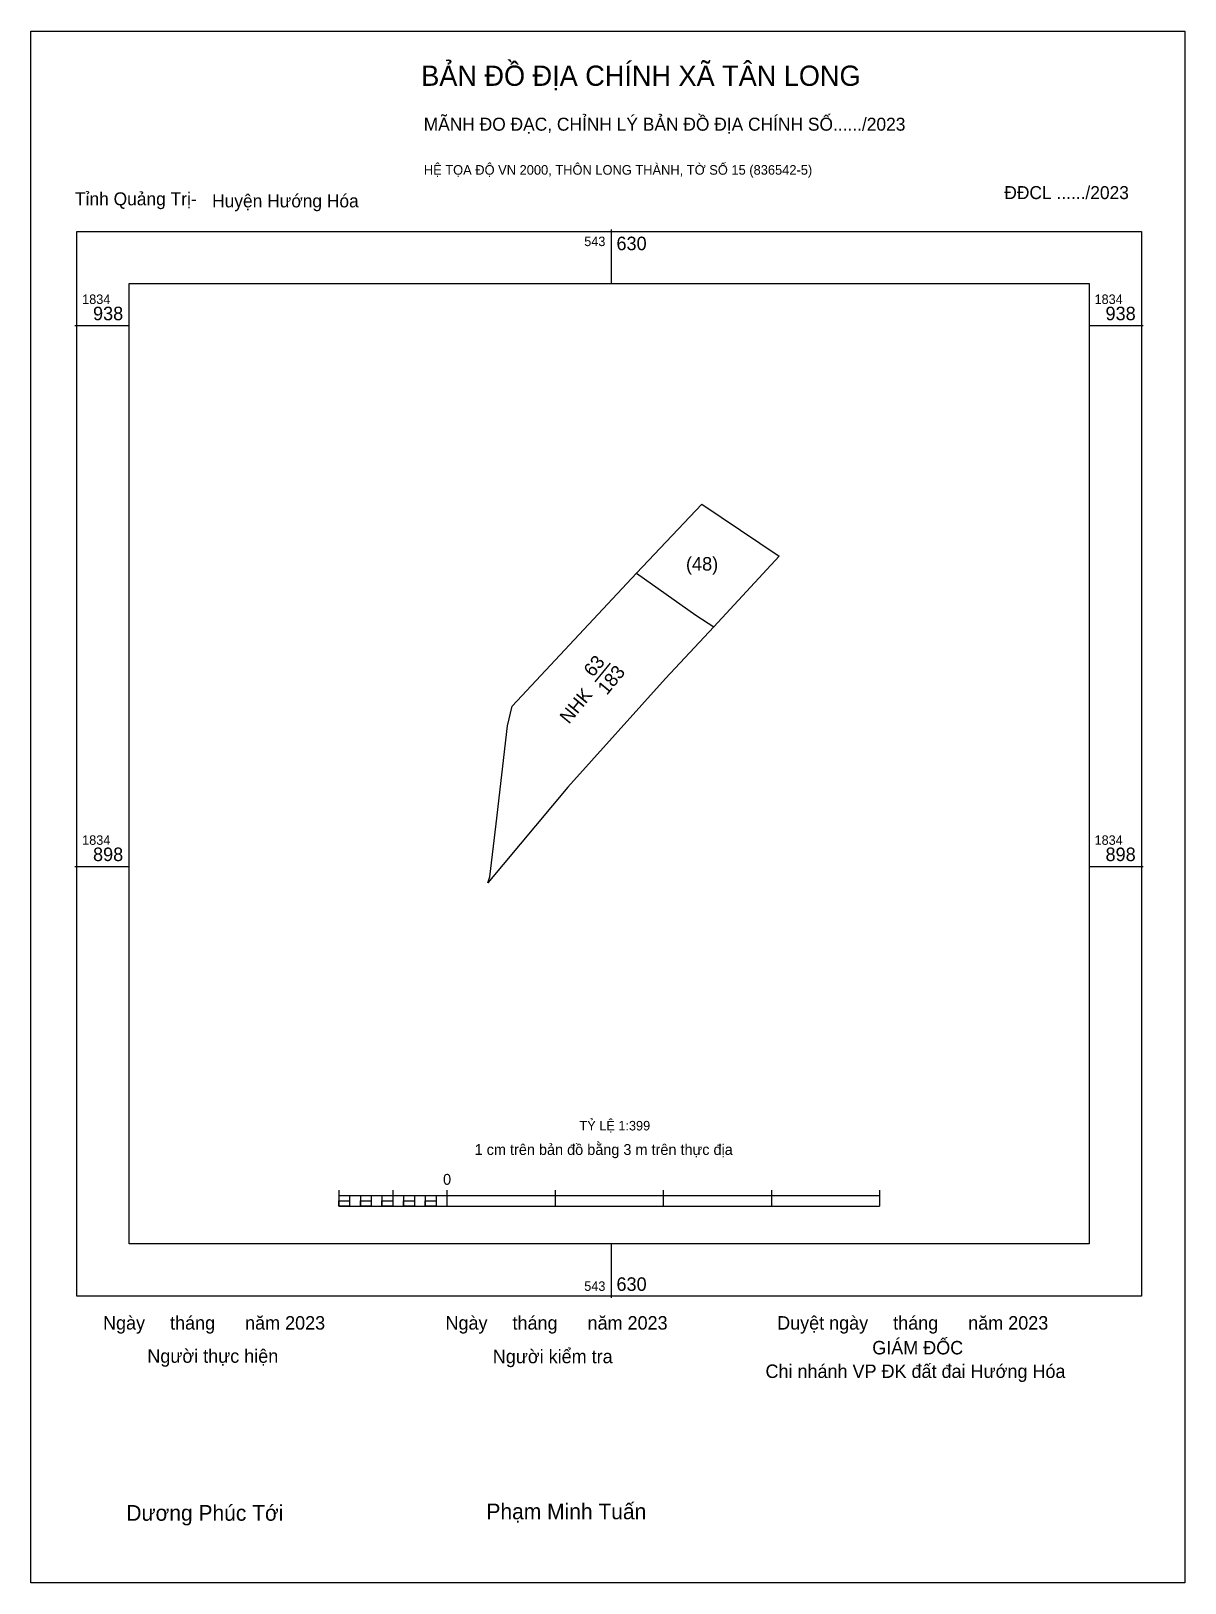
# Model space of a CAD drawing. Extents: x 543588 to 543673, y 1834846 to 1834960.
import ezdxf

# ---------------------------------------------------------------- set-up
doc = ezdxf.new("R2010")
doc.units = 0
for name, color, linetype in [('Level 10', 7, 'Continuous'), ('Level 13', 7, 'Continuous'), ('Level 15', 7, 'Continuous'), ('Level 36', 7, 'Continuous'), ('Level 6', 7, 'Continuous'), ('Level 62', 7, 'Continuous'), ('Level 63', 7, 'Continuous'), ('Level 9', 7, 'Continuous')]:
    doc.layers.add(name, color=color, linetype=linetype)

msp = doc.modelspace()

# ---------------------------------------------------------------- linework, layer by layer
at = {"layer": 'Level 10'}
msp.add_lwpolyline([(543643.2, 1834921.55), (543638.37, 1834916.34), (543634.81, 1834912.52), (543627.59, 1834904.5), (543621.69, 1834897.44), (543621.85, 1834897.88), (543622.31, 1834901.78), (543623.15, 1834909.02), (543623.49, 1834910.48), (543632.68, 1834920.29), (543637.49, 1834925.39)], close=True, dxfattribs=at)
at = {"layer": 'Level 15'}
msp.add_lwpolyline([(543587.97, 1834960.3), (543673.15, 1834960.3), (543673.15, 1834845.76), (543587.97, 1834845.76)], close=True, dxfattribs=at)
at = {"layer": 'Level 36'}
msp.add_lwpolyline([(543632.68, 1834920.29), (543637.05, 1834917.2), (543638.37, 1834916.34)], dxfattribs=at)
at = {"layer": 'Level 62'}
msp.add_lwpolyline([(543595.22, 1834941.66), (543666.08, 1834941.66), (543666.08, 1834870.79), (543595.22, 1834870.79)], close=True, dxfattribs=at)
at = {"layer": 'Level 63'}
for p, q in [((543630.79, 1834945.65), (543630.79, 1834941.66)), ((543591.22, 1834938.56), (543595.22, 1834938.56)), ((543666.08, 1834938.56), (543670.08, 1834938.56)), ((543591.22, 1834898.64), (543595.22, 1834898.64)), ((543666.08, 1834898.64), (543670.08, 1834898.64)), ((543610.69, 1834874.76), (543610.69, 1834873.56)), ((543610.69, 1834874.36), (543650.61, 1834874.36)), ((543611.49, 1834874.36), (543611.49, 1834873.56)), ((543612.29, 1834874.36), (543612.29, 1834873.56)), ((543613.08, 1834874.36), (543613.08, 1834873.56)), ((543613.88, 1834874.36), (543613.88, 1834873.56)), ((543614.68, 1834874.76), (543614.68, 1834873.56)), ((543614.68, 1834874.36), (543614.68, 1834873.56)), ((543615.48, 1834874.36), (543615.48, 1834873.56)), ((543616.28, 1834874.36), (543616.28, 1834873.56)), ((543617.08, 1834874.36), (543617.08, 1834873.56)), ((543617.88, 1834874.36), (543617.88, 1834873.56)), ((543618.67, 1834874.76), (543618.67, 1834873.56)), ((543618.67, 1834874.36), (543618.67, 1834873.56)), ((543626.66, 1834874.76), (543626.66, 1834873.56)), ((543634.64, 1834874.76), (543634.64, 1834873.56)), ((543642.63, 1834874.76), (543642.63, 1834873.56)), ((543650.61, 1834874.76), (543650.61, 1834873.56)), ((543610.69, 1834873.56), (543650.61, 1834873.56)), ((543630.79, 1834870.79), (543630.79, 1834866.8))]:
    msp.add_line(p, q, dxfattribs=at)
for points in [[(543591.35, 1834945.52), (543669.95, 1834945.52), (543669.95, 1834866.92), (543591.35, 1834866.92)], [(543610.69, 1834873.96), (543611.49, 1834873.96), (543611.49, 1834873.56), (543610.69, 1834873.56)], [(543610.69, 1834873.96), (543611.49, 1834873.96), (543611.49, 1834873.56), (543610.69, 1834873.56)], [(543612.29, 1834873.96), (543613.08, 1834873.96), (543613.08, 1834873.56), (543612.29, 1834873.56)], [(543613.88, 1834873.96), (543614.68, 1834873.96), (543614.68, 1834873.56), (543613.88, 1834873.56)], [(543615.48, 1834873.96), (543616.28, 1834873.96), (543616.28, 1834873.56), (543615.48, 1834873.56)], [(543617.08, 1834873.96), (543617.88, 1834873.96), (543617.88, 1834873.56), (543617.08, 1834873.56)]]:
    msp.add_lwpolyline(points, close=True, dxfattribs=at)
at = {"layer": 'Level 9'}
msp.add_line((543629.62, 1834912.26), (543630.76, 1834913.66), dxfattribs=at)

# ---------------------------------------------------------------- texts
at = {"layer": 'Level 13'}
for s, p in [('63', (543629.45, 1834912.56)), ('183', (543630.48, 1834911.24)), ('NHK', (543627.68, 1834909.1))]:
    msp.add_text(s, height=1, rotation=50.6387, dxfattribs=at).set_placement(p)
at = {"layer": 'Level 6'}
msp.add_text('TỶ LỆ 1:399', height=0.7018, dxfattribs=at).set_placement((543628.46, 1834879.16))
at = {"layer": 'Level 63'}
for s, height, p in [('BẢN ĐỒ ĐỊA CHÍNH XÃ TÂN LONG', 1.4946, (543616.78, 1834956.26)), ('MÃNH ĐO ĐẠC, CHỈNH LÝ BẢN ĐỒ ĐỊA CHÍNH SỐ....../2023', 0.959, (543616.96, 1834952.95)), ('HỆ TỌA ĐỘ VN 2000, THÔN LONG THÀNH, TỜ SỐ 15 (836542-5)', 0.7099, (543616.97, 1834949.7)), ('543', 0.699, (543628.81, 1834944.43)), ('630', 0.998, (543631.19, 1834944.13)), ('1834', 0.699, (543591.75, 1834940.16)), ('1834', 0.699, (543666.48, 1834940.16)), ('938', 0.998, (543592.55, 1834938.96)), ('938', 0.998, (543667.29, 1834938.96)), ('(48)', 1, (543636.32, 1834920.48)), ('1834', 0.699, (543591.75, 1834900.24)), ('1834', 0.699, (543666.48, 1834900.24)), ('898', 0.998, (543592.55, 1834899.04)), ('898', 0.998, (543667.29, 1834899.04)), ('1 cm trên bản đồ bằng 3 m trên thực địa', 0.7985, (543620.72, 1834877.35)), ('0', 0.798, (543618.39, 1834875.15)), ('543', 0.699, (543628.81, 1834867.32)), ('630', 0.998, (543631.19, 1834867.32)), ('Ngày     tháng      năm 2023', 0.9934, (543593.29, 1834864.46)), ('Ngày     tháng      năm 2023', 0.9934, (543618.57, 1834864.46)), ('Duyệt ngày     tháng      năm 2023', 0.9934, (543643.05, 1834864.46)), ('Người thực hiện', 0.9934, (543596.56, 1834862.01)), ('Người kiểm tra', 0.9934, (543622.06, 1834861.98)), ('GIÁM ĐỐC', 0.993, (543650.07, 1834862.63)), ('Chi nhánh VP ĐK đất đai Hướng Hóa', 0.9934, (543642.19, 1834860.89)), ('Dương Phúc Tới', 1.1587, (543595.01, 1834850.35)), ('Phạm Minh Tuấn', 1.1587, (543621.59, 1834850.46))]:
    msp.add_text(s, height=height, dxfattribs=at).set_placement(p)
at = {"layer": 'Level 9'}
for s, p in [('ĐĐCL ....../2023', (543659.82, 1834947.9)), ('Tỉnh Quảng Trị-', (543591.22, 1834947.44)), ('Huyện Hướng Hóa', (543601.34, 1834947.29))]:
    msp.add_text(s, height=0.959, dxfattribs=at).set_placement(p)

doc.saveas('drawing.dxf')
